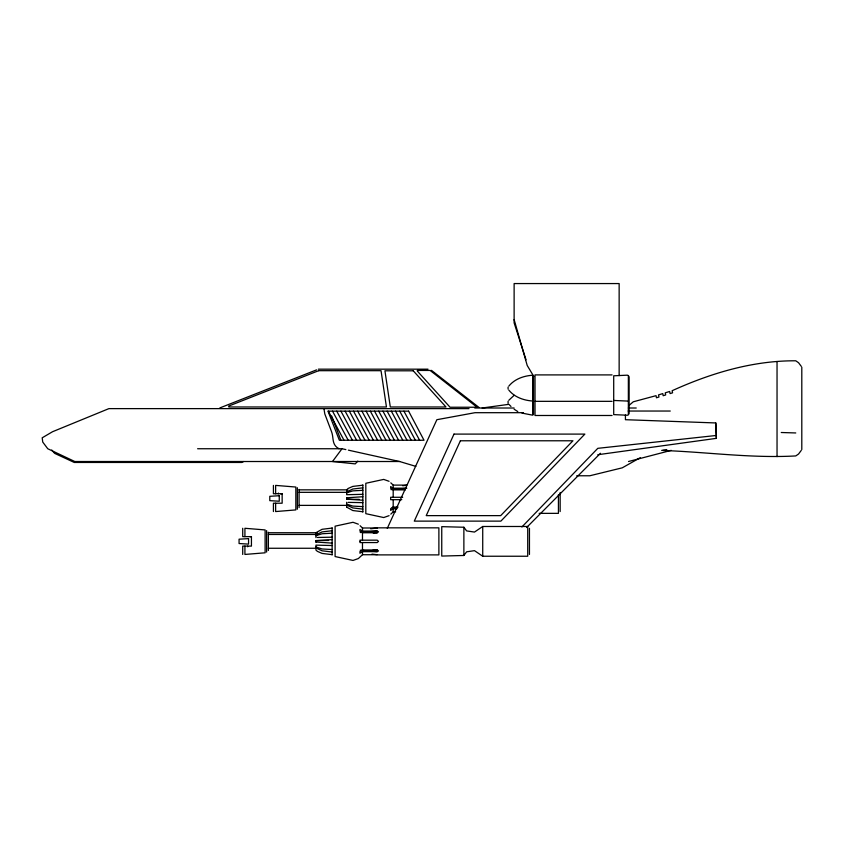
<?xml version="1.0" encoding="UTF-8"?>
<svg xmlns="http://www.w3.org/2000/svg" width="844" height="844" viewBox="0 0 844 844"><rect width="100%" height="100%" fill="white"/><g stroke="black" fill="none" stroke-linecap="round" stroke-linejoin="round"><path stroke-width="1.27" d="M387.291 528.355L436.865 419.7L475.003 412.695L523.407 412.695M801.23 450.443L798.54 454.03L795.765 455.929C751.434 458.408 707.124 452.046 662.846 450.474M345.84 449.588L341.999 448.744L332.504 461.51L355.24 463.883L357.835 461.13M463.873 555.479L466.648 551.807L474.497 550.657L482.726 556.238L527.722 556.238L527.722 526.487L482.726 526.487L474.497 532.068L466.648 530.918L463.873 527.247L441.75 526.656L441.75 556.069L463.873 555.479L463.873 527.247M521.887 526.994L597.795 448.333L716.282 435.472L715.775 422.949L625.425 419.7L625.425 415.026M526.582 527.532L600.485 453.27M508.837 386.098C514.682 378.945 523.776 375.823 532.754 375.221L532.754 415.185L521.982 413.106M508.837 400.256L514.112 395.33M315.951 532.722L322.081 529.304L332.135 528.07M395.646 511.854L393.188 511.854L390.814 514.123M377.215 554.73L362.477 554.73L358.362 558.549L353.003 560.437L335.1 556.555L335.1 526.171L353.003 522.288L358.362 524.187M628.717 405.679L633.295 401.786L656.052 395.667L656.463 397.777L658.953 397.028L658.531 394.897L662.762 393.599L663.184 395.72L665.663 394.95L665.251 392.829L669.661 391.479L670.083 393.589L672.562 392.829L672.151 390.709C710.975 373.08 753.006 360.515 795.765 360.799L798.54 362.709L801.23 366.296M346.662 491.894L352.792 489.035L362.846 487.843M315.951 534.779L322.081 531.92L332.135 530.728M377.215 532.754L378.513 531.794L377.215 531.066L362.477 531.066L359.945 529.473L359.945 531.161L362.477 532.754L377.215 532.754L373.291 533.091M398.104 507.086L393.188 507.086L390.656 508.679L390.656 510.367L393.188 508.784L396.87 508.784M377.215 549.971L362.477 549.971L359.945 551.565L359.945 553.253L362.477 551.659L377.215 551.659L378.513 550.932L377.215 549.971L373.291 549.634M640.269 457.67L622.26 467.829L589.787 475.773L576.705 475.773M346.662 492.833L352.792 490.87L362.846 490.311M315.951 535.718L322.081 533.756L332.135 533.197M243.663 461.51L241.753 462.459L74.272 462.459L54.649 453.365L51.716 450.021M219.851 407.916L316.574 369.872M389.073 515.663L383.714 517.551L365.811 513.669L365.811 483.285L383.714 479.413L389.073 481.302M362.846 485.184L352.792 486.418L348.097 488.486L346.662 489.837L346.662 494.711L362.846 494.31M628.527 461.51L671.191 450.369M346.662 497.812L362.846 496.726M315.951 540.698L332.135 539.611M661.654 450.411L666.771 449.578M482.177 408.011L508.035 404.434M597.795 454.726L716.387 438.352L716.282 435.472M390.814 482.842L393.188 485.11L406.692 485.11M402.693 485.743L406.618 485.268M360.103 525.728L362.477 527.996L377.215 527.996M370.685 528.787L378.513 527.838L438.88 527.838L438.88 554.888L378.513 554.888L371.982 554.107M390.941 489.636L406.618 488.286M360.23 532.522L377.215 531.066M795.765 432.951L781.249 432.508M627.493 401.069L613.704 400.446M627.493 415.227L613.704 414.615L613.704 375.791L627.493 375.169M317.386 537.47L332.135 537.195M328.58 540.487L315.951 540.529L315.951 542.196M318.357 369.176L428.035 369.176M612.058 374.905L535.012 374.905L535.012 415.491L612.058 415.491M535.012 401.333L612.058 401.333M474.75 408.011L514.133 408.011M628.347 408.011L636.239 408.011M469.021 408.623L108.918 408.623L52.56 431.717L42.2 437.804L42.738 442.056L47.76 448.744L74.789 461.51L399.592 461.51L415.881 466.384M408.644 411.144L327.978 411.144L339.362 440.251L424.015 440.251L408.612 411.144M628.158 411.039L670.263 411.039M197.612 448.744L341.999 448.744M405.468 489.868L393.188 489.868L390.656 488.275L390.656 486.587L393.188 488.18L406.692 488.18M299.082 489.847L347.812 489.847M299.082 492.337L347.812 492.337M402.693 497.285L390.656 497.285L390.656 499.68L401.786 499.68M348.097 499.31L359.291 499.353M362.846 500.228L346.662 499.142M299.082 505.377L347.232 505.377M539.147 513.352L558.433 513.352L558.433 494.626M268.371 532.733L317.101 532.733L317.101 535.223M268.371 534.463L316.521 534.463M332.135 543.114L315.951 542.027M268.371 548.262L316.521 548.262M362.846 502.644L348.097 502.38M332.135 545.53L315.951 545.14L315.951 550.098L317.386 551.354L322.081 553.421L332.135 554.656M280.567 493.74L282.149 493.867M249.866 536.626L251.438 536.752M392.249 507.434L397.471 507.888M360.23 550.214L377.215 551.659M532.754 401.027C523.776 400.425 514.682 397.292 508.837 390.139M348.403 450.158L399.592 461.51M362.846 506.643L352.792 506.083L346.662 504.121M362.846 509.111L352.792 507.919L346.662 505.06M332.135 549.528L322.081 548.969L315.951 547.007M332.135 551.997L322.081 550.805L315.951 547.946M362.846 511.77L352.792 510.536L346.662 507.117M339.045 448.744C331.439 444.82 333.981 438.163 331.555 431.717L324.813 413.961L323.938 408.623M514.112 409.224L517.783 411.545M431.453 370.347L478.991 407.441M508.837 404.297L510.989 406.449M533.724 376.329L527.215 365.494L514.123 319.559M403.917 411.144L419.605 440.251M399.718 411.144L415.406 440.251M395.519 411.144L411.207 440.251M391.321 411.144L407.008 440.251M387.122 411.144L402.81 440.251M382.923 411.144L398.611 440.251M378.724 411.144L394.412 440.251M374.525 411.144L390.213 440.251M370.326 411.144L386.014 440.251M366.117 411.144L381.815 440.251M361.918 411.144L377.616 440.251M357.719 411.144L373.407 440.251M353.52 411.144L369.208 440.251M349.321 411.144L365.009 440.251M345.122 411.144L360.81 440.251M340.923 411.144L356.611 440.251M336.724 411.144L352.412 440.251M332.525 411.144L348.213 440.251M328.327 411.144L344.014 440.251M331.671 415.997L340.892 440.251M526.034 359.776L514.123 322.893L514.123 283.563L619.148 283.563L619.148 375.612M716.387 438.352L715.775 422.949M801.8 367.172L801.8 449.557M777.039 361.686L777.039 456.615M628.854 376.202L628.854 414.193M628.643 376.804L628.643 413.602M628.358 375.432L628.358 414.974M560.163 492.495L560.163 511.548M533.503 375.833L533.503 414.562M529.452 528.302L529.452 554.434M508.088 387.111L508.088 389.126M508.088 401.269L508.088 403.295M482.726 526.487L482.726 556.238M393.188 485.11L393.188 488.18M393.188 489.868L393.188 497.285M393.188 499.68L393.188 507.086M393.188 508.784L393.188 511.854M362.846 484.952L362.846 512.002M362.477 527.996L362.477 531.066M362.477 532.754L362.477 540.171M362.477 542.565L362.477 549.971M362.477 551.659L362.477 554.73M346.662 497.643L346.662 499.31M346.662 502.254L346.662 507.212M332.135 527.838L332.135 554.888M315.951 532.638L315.951 537.596M299.082 489.372L299.082 507.592M297.352 487.726L297.352 509.227M278.404 493.054L278.404 493.74M275.629 493.74L275.629 485.395L295.833 487.041L295.833 509.913L275.629 511.559L275.629 503.214M273.424 485.395L273.424 493.74L282.149 493.74L282.149 503.214L273.424 503.214L273.424 511.559M268.371 532.258L268.371 550.478M266.641 530.612L266.641 552.113M247.693 546.1L247.693 546.785M244.918 536.626L244.918 528.281L265.121 529.927L265.121 552.799L244.918 554.445L244.918 546.1M242.713 528.281L242.713 536.626L251.438 536.626L251.438 546.1L242.713 546.1L242.713 554.445M360.103 541.363L359.945 542.565L377.215 542.565L378.513 541.363L377.215 540.171L359.945 540.171L360.103 541.363M453.998 434.101L414.288 521.128L500.872 521.128L584.86 434.101L453.998 434.101M460.381 440.779L426.231 515.631L500.692 515.631L572.928 440.779L460.381 440.779M318.673 370.685L228.682 406.08L228.819 406.977L386.447 406.977L381.034 370.685L318.673 370.685M279.258 495.723L269.785 496.304L269.785 500.65L279.258 501.231L279.258 495.723M248.558 538.609L239.074 539.189L239.074 543.536L248.558 544.116L248.558 538.609M430.113 370.442L417.284 370.442L417.284 371.001L450.052 407.241L477.082 407.241L430.113 370.442M413.265 370.801L384.927 370.801L390.308 406.987L445.991 406.987L413.265 370.801"/></g></svg>
